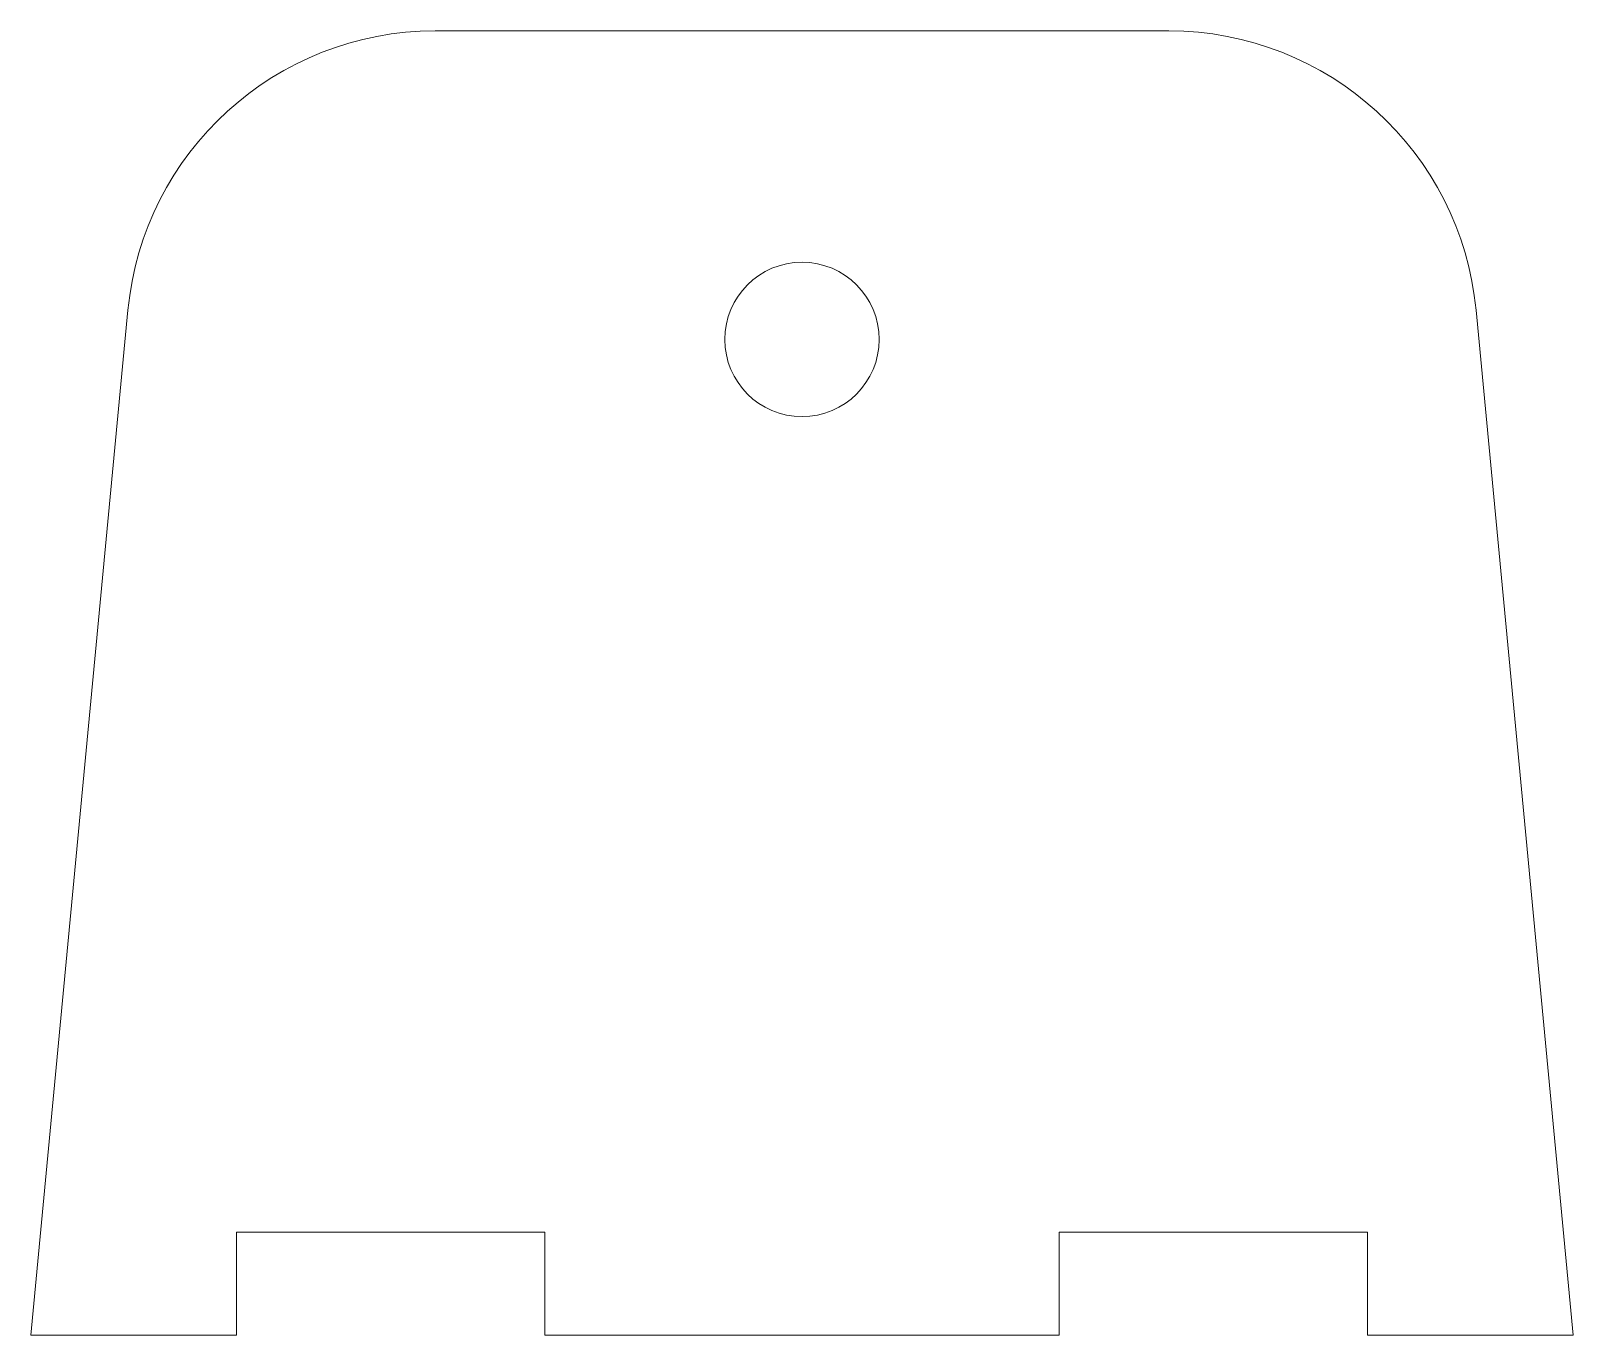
# Model space of a CAD drawing. Header units: inches. Extents: x -0.94 to 0.94, y 0 to 1.59.
import ezdxf

# ---------------------------------------------------------------- set-up
doc = ezdxf.new("R2010")
doc.units = ezdxf.units.IN
doc.header["$MEASUREMENT"] = 0

msp = doc.modelspace()

# ---------------------------------------------------------------- linework, layer by layer
at = {"color": 7, "linetype": 'Continuous', "lineweight": 15}
for p, q in [((-0.4461, 1.585), (0.4461, 1.585)), ((-0.9375, 0), (-0.8194, 1.2454)), ((0.9375, 0), (0.8194, 1.2454)), ((-0.6875, 0.125), (-0.6875, 0)), ((-0.3125, 0.125), (-0.6875, 0.125)), ((-0.3125, 0), (-0.3125, 0.125)), ((0.3125, 0.125), (0.3125, 0)), ((0.6875, 0.125), (0.3125, 0.125)), ((0.6875, 0), (0.6875, 0.125)), ((-0.9375, 0), (-0.6875, 0)), ((-0.3125, 0), (0.3125, 0)), ((0.6875, 0), (0.9375, 0))]:
    msp.add_line(p, q, dxfattribs=at)
msp.add_circle((0, 1.21), 0.0938, dxfattribs=at)
for centre, start, end in [((-0.4461, 1.21), 90, 174.583), ((0.4461, 1.21), 5.417, 90)]:
    msp.add_arc(centre, 0.375, start, end, dxfattribs=at)

doc.saveas('drawing.dxf')
